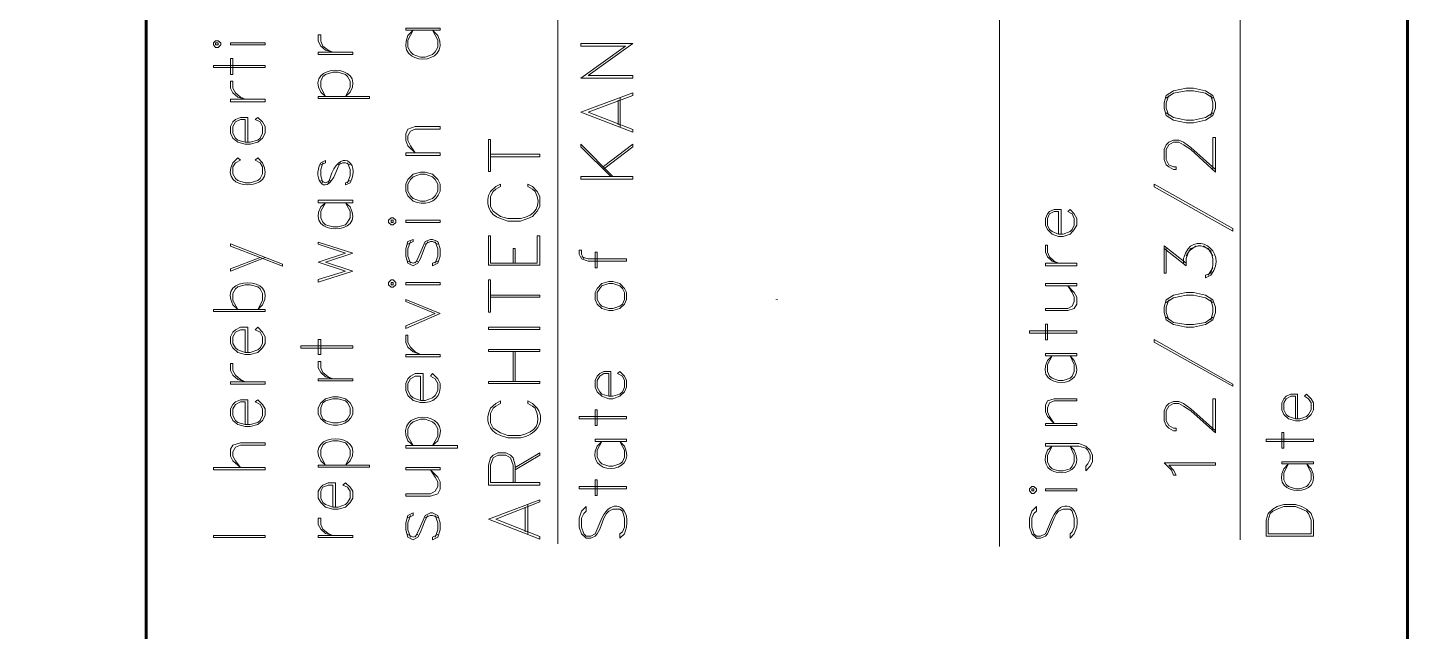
# Model space of a CAD drawing. Header units: inches. Extents: x 5 to 516, y -193 to 129.
# Drawn here: x 282.03 to 290.78, y -64.57 to -60.74 of the extents above; entities that cross this region are included whole.
import ezdxf

# ---------------------------------------------------------------- set-up
doc = ezdxf.new("R2010")
doc.units = ezdxf.units.IN
doc.header["$MEASUREMENT"] = 0
doc.layers.add('PDF3_Geometry', color=7, linetype='Continuous')

msp = doc.modelspace()

# ---------------------------------------------------------------- linework, layer by layer
at = {"layer": 'PDF3_Geometry', "lineweight": 60}
for points in [[(290.7799874, -122.9609644), (290.7799874, -32.9700706), (155.7886422, -32.9700706), (155.7886422, -122.9609644)], [(282.7805003, -32.9700706), (282.7805003, -122.9609644)]]:
    msp.add_lwpolyline(points, dxfattribs=at)
at = {"layer": 'PDF3_Geometry', "lineweight": 15}
for points in [[(288.1934867, -64.0314133), (288.1934867, -52.6454763)], [(289.7200552, -63.9880811), (289.7200552, -52.6454754)], [(285.3903327, -64.014745), (285.3903327, -58.278446)], [(284.6303814, -60.7916186), (284.5970502, -60.7582874), (284.6303814, -60.8216167), (284.6303814, -60.8649472), (284.6137158, -60.8949453), (284.5970502, -60.9116109), (284.5503865, -60.9282765), (284.5203885, -60.9282765), (284.4737248, -60.9116109), (284.4570592, -60.8949453), (284.4403936, -60.8649472), (284.4403936, -60.8216167), (284.4737248, -60.7582874), (284.4403936, -60.7916186)], [(285.8669688, -60.84162), (285.5369899, -60.84162), (285.5369899, -60.8582856), (285.8203051, -60.8582856), (285.5369899, -61.0616059), (285.8669688, -61.0616059)], [(285.8669686, -60.8416173), (285.5836534, -61.0449376), (285.8669686, -61.0449376), (285.8669686, -61.0616032)], [(284.0737502, -61.1515988), (284.0437521, -61.1782637), (284.0737502, -61.1216007), (284.0737502, -61.0816033), (284.0570846, -61.0516052), (284.0437521, -61.0382727), (283.9970884, -61.0249402), (283.9637572, -61.0249402), (283.9170936, -61.0382727), (283.900428, -61.0516052), (283.8870955, -61.0816033), (283.8870955, -61.1216007), (283.9170936, -61.1782637), (283.8870955, -61.1515988)], [(285.5369897, -61.2782532), (285.8669686, -61.1549278), (285.8669686, -61.1715934), (285.5836534, -61.2782532), (285.8669686, -61.3882462), (285.8669686, -61.4049118)], [(289.2667508, -61.1715978), (289.2500852, -61.2182614), (289.2500852, -61.2515926), (289.2667508, -61.2982563)], [(289.5467333, -61.1882593), (289.5000696, -61.1582612), (289.4234079, -61.1415956), (289.3767442, -61.1415956), (289.2967493, -61.1582612), (289.2500856, -61.1882593)], [(289.5334005, -61.2982579), (289.546733, -61.2515943), (289.546733, -61.2182631), (289.5334005, -61.1715994)], [(285.773642, -61.3582516), (285.773642, -61.201595)], [(285.7869739, -61.3715836), (285.7869739, -61.1849289)], [(283.4237924, -61.4682435), (283.4237924, -61.3115869), (283.3771288, -61.3115869), (283.3471307, -61.3249194), (283.3304651, -61.3382518), (283.3137995, -61.3682499), (283.3137995, -61.4115805), (283.3304651, -61.4415785), (283.3604632, -61.4682435), (283.4071268, -61.481576), (283.440458, -61.481576), (283.4871217, -61.4682435), (283.5171198, -61.4415785), (283.5337854, -61.4115805), (283.5337854, -61.3682499), (283.5171198, -61.3382518), (283.4871217, -61.3115869)], [(283.4071267, -61.4682435), (283.4071267, -61.3249194), (283.3771286, -61.3249194), (283.3471305, -61.3382518), (283.3304649, -61.3682499), (283.3304649, -61.4115805), (283.3471305, -61.4415785), (283.360463, -61.454911), (283.4071267, -61.4682435), (283.4404579, -61.4682435), (283.4871215, -61.454911), (283.5037871, -61.4415785), (283.5171196, -61.4115805), (283.5171196, -61.3682499), (283.5037871, -61.3382518), (283.470456, -61.3249194), (283.4871215, -61.3115869)], [(285.5369899, -61.2782532), (285.8669688, -61.4049118)], [(289.250085, -61.2815896), (289.2967487, -61.3115877), (289.3767435, -61.3282533), (289.4234072, -61.3282533), (289.500069, -61.3115877), (289.5467326, -61.2815896)], [(289.5467333, -61.6415655), (289.5467333, -61.4382452), (289.5633989, -61.4382452), (289.5633989, -61.6582311)], [(285.7403102, -61.6848957), (285.5369899, -61.4815754), (285.5369899, -61.498241), (285.7269777, -61.6848957)], [(285.6803142, -61.6382291), (285.8669689, -61.4982381), (285.8669689, -61.4815725), (285.6803142, -61.6215635)], [(289.5633982, -61.6582311), (289.4067416, -61.5149069), (289.3600779, -61.4849088), (289.3300798, -61.4682432), (289.2967486, -61.4682432), (289.2667506, -61.4849088), (289.250085, -61.5149069), (289.250085, -61.5782362), (289.2667506, -61.6115674), (289.2967486, -61.6248999), (289.3134142, -61.6248999), (289.3134142, -61.6415655), (289.2967486, -61.6415655), (289.2667506, -61.6248999), (289.250085, -61.6115674), (289.2367525, -61.5782362), (289.2367525, -61.5149069), (289.250085, -61.4849088), (289.2667506, -61.4682432), (289.2967486, -61.4549108), (289.3300798, -61.4549108), (289.3600779, -61.4682432), (289.4067416, -61.5015744), (289.5633982, -61.6415655)], [(283.5171198, -61.5982379), (283.4871218, -61.5682398), (283.4704562, -61.5815723), (283.5037873, -61.5982379), (283.5171198, -61.6249028), (283.5171198, -61.6682334), (283.5037873, -61.6982315), (283.4871218, -61.7115639), (283.4404581, -61.7248964), (283.4071269, -61.7248964), (283.3604632, -61.7115639), (283.3471307, -61.6982315), (283.3304651, -61.6682334), (283.3304651, -61.6249028), (283.3471307, -61.5982379), (283.3771288, -61.5815723), (283.3604632, -61.5682398), (283.3304651, -61.5982379)], [(283.8870955, -61.6115663), (283.9170936, -61.5982338), (283.9170936, -61.5849013), (283.8870955, -61.5982338)], [(283.9004287, -61.5982333), (283.8870962, -61.6415638), (283.8870962, -61.6815613), (283.9004287, -61.7248918)], [(283.9970884, -61.6248988), (284.0104209, -61.5982338)], [(283.9970886, -61.6115652), (284.0270867, -61.5982327), (284.0437523, -61.5982327), (284.0737503, -61.6115652)], [(284.0570848, -61.5982333), (284.0737504, -61.6415638), (284.0737504, -61.6815613), (284.0570848, -61.7248918)], [(284.9636938, -61.5449055), (285.277007, -61.5449055), (285.277007, -61.5615711)], [(284.9636938, -61.5615738), (285.277007, -61.5615738)], [(283.9337593, -61.7248934), (283.9470918, -61.6948954)], [(284.6437141, -61.7782212), (284.6437141, -61.7348906), (284.6303816, -61.7048926), (284.5970504, -61.6715614), (284.5503867, -61.6582289), (284.5203887, -61.6582289), (284.473725, -61.6715614), (284.4403938, -61.7048926), (284.4270613, -61.7348906), (284.4270613, -61.7782212), (284.4403938, -61.8082193), (284.473725, -61.8415505)], [(283.8870959, -61.7115615), (283.9170939, -61.724894), (283.947092, -61.7115615)], [(284.0737504, -61.7248934), (284.0437523, -61.7382259)], [(284.0737506, -61.7115615), (284.0437525, -61.724894), (284.0437525, -61.7382265)], [(285.1536816, -61.9515486), (285.0736867, -61.9515486), (285.027023, -61.9382161), (284.9803593, -61.9048849), (284.9636937, -61.8748868), (284.9636937, -61.8115575), (284.9803593, -61.7815595), (284.9970249, -61.7648939), (285.027023, -61.7482283), (285.027023, -61.7348958), (284.9970249, -61.7482283), (284.9636937, -61.7815595)], [(285.027023, -61.9515486), (285.0736867, -61.9682142), (285.1536816, -61.9682142), (285.2003452, -61.9515486), (285.2303433, -61.9382161), (285.2603414, -61.9048849), (285.277007, -61.8748868), (285.277007, -61.8115575), (285.2603414, -61.7815595), (285.2303433, -61.7482283), (285.2003452, -61.7348958), (285.2003452, -61.7482283), (285.2303433, -61.7648939), (285.2470089, -61.7815595)], [(284.0737502, -61.8782186), (284.0437521, -61.8515536), (284.0737502, -61.9048835), (284.0737502, -61.9482141), (284.0570846, -61.974879), (284.0437521, -61.9915446), (283.9970884, -62.0048771), (283.9637572, -62.0048771), (283.9170936, -61.9915446), (283.900428, -61.974879), (283.8870955, -61.9482141), (283.8870955, -61.9048835), (283.9170936, -61.8515536), (283.8870955, -61.8782186)], [(288.5834611, -62.0515394), (288.5834611, -61.8948828), (288.5401305, -61.8948828), (288.5101324, -61.9082153), (288.4968, -61.9215478), (288.4834675, -61.9515459), (288.4834675, -61.9948764), (288.4968, -62.0215414), (288.526798, -62.0515394), (288.5667955, -62.0648719), (288.5967935, -62.0648719), (288.6401241, -62.0515394), (288.6667891, -62.0215414), (288.6834547, -61.9948764), (288.6834547, -61.9515459), (288.6667891, -61.9215478), (288.6401241, -61.8948828)], [(288.5667961, -62.0515394), (288.5667961, -61.9082153), (288.5401312, -61.9082153), (288.5101331, -61.9215478), (288.4968006, -61.9515459), (288.4968006, -61.9948764), (288.5101331, -62.0215414), (288.5267987, -62.0348738), (288.5667961, -62.0515394), (288.5967942, -62.0515394), (288.6401248, -62.0348738), (288.6534573, -62.0215414), (288.6667897, -61.9948764), (288.6667897, -61.9515459), (288.6534573, -61.9215478), (288.6267923, -61.9082153), (288.6401248, -61.8948828)], [(284.090416, -62.1715331), (283.8704301, -62.1015376), (283.8704301, -62.1148701), (284.0437523, -62.1715331)], [(284.4403936, -62.1148674), (284.4737248, -62.0982018), (284.4737248, -62.0848693), (284.4403936, -62.0982018), (284.4270611, -62.1448654), (284.4270611, -62.1915291), (284.4403936, -62.2348597), (284.4737248, -62.2515253), (284.5037229, -62.2348597), (284.5203885, -62.2048616), (284.5503865, -62.1281998), (284.5670521, -62.0982018)], [(284.457059, -62.0982012), (284.4403934, -62.1448649), (284.4403934, -62.1915286), (284.457059, -62.2348591)], [(284.4870576, -62.2348637), (284.5037232, -62.2048657), (284.5370544, -62.1282039), (284.5503868, -62.0982058), (284.583718, -62.0848733), (284.5970505, -62.0848733), (284.6303817, -62.0982058), (284.6437142, -62.1448695), (284.6437142, -62.1915332), (284.6303817, -62.2348637), (284.5970505, -62.2515293)], [(284.5503868, -62.1148695), (284.583718, -62.0982039), (284.5970505, -62.0982039), (284.6303817, -62.1148695)], [(284.6137161, -62.0982012), (284.6303817, -62.1448649), (284.6303817, -62.1915286), (284.6137161, -62.2348591)], [(284.950361, -62.061541), (284.950361, -62.2481957), (285.2770067, -62.2481957)], [(284.9503613, -62.0615415), (284.9636938, -62.0615415), (284.9636938, -62.2348637), (285.2603414, -62.2348637)], [(285.107018, -62.2348637), (285.107018, -62.1415364), (285.1203505, -62.1415364), (285.1203505, -62.2348637)], [(285.2603412, -62.2348637), (285.2603412, -62.0615415), (285.2770068, -62.0615415), (285.2770068, -62.2481962)], [(289.2500855, -62.1415372), (289.2500855, -62.2981938), (289.2367531, -62.2981938), (289.2367531, -62.1248716), (289.3767441, -62.2348645)], [(289.2367531, -62.1415334), (289.3767441, -62.2515263)], [(289.3767435, -62.1881952), (289.4067415, -62.1415315), (289.4534052, -62.1248659), (289.4700708, -62.1248659), (289.5167345, -62.1415315), (289.5467326, -62.1881952)], [(289.3767435, -62.2515253), (289.3767435, -62.2048616), (289.3934091, -62.1581979), (289.4400727, -62.1248667)], [(289.486737, -62.1248651), (289.5334007, -62.1581963), (289.5467332, -62.20486), (289.5467332, -62.2515236), (289.5334007, -62.2981873), (289.5000695, -62.3115198)], [(283.5337852, -62.1981975), (283.3137993, -62.2848586), (283.3137993, -62.2715261), (283.5037871, -62.1981975)], [(283.8704301, -62.2281978), (284.0437523, -62.1715347)], [(284.0904164, -62.1715358), (283.9170942, -62.2281988), (284.0904164, -62.2848619), (283.8704305, -62.3548574), (283.8704305, -62.3381918), (284.0437527, -62.2848619), (283.8704305, -62.2281988)], [(284.4403941, -62.221525), (284.4737253, -62.2348575), (284.5037234, -62.221525)], [(284.6303818, -62.221525), (284.5970506, -62.2348575), (284.5970506, -62.2515231)], [(285.556989, -62.2081988), (285.5403234, -62.1782007), (285.5403234, -62.1515357), (285.526991, -62.1515357), (285.526991, -62.1782007), (285.5403234, -62.2081988), (285.583654, -62.2215313), (285.8269717, -62.2215313), (285.8269717, -62.2081988)], [(285.5403229, -62.1948611), (285.5836535, -62.2081936), (285.8269712, -62.2081936)], [(289.3600785, -62.2348637), (289.3600785, -62.2048657)], [(289.5334008, -62.3115255), (289.5000696, -62.3281911), (289.5000696, -62.3115255)], [(289.5467333, -62.2648572), (289.5167352, -62.3115209)], [(283.5171198, -62.498175), (283.4871218, -62.5281731), (283.5171198, -62.4715101), (283.5171198, -62.4281795), (283.5037873, -62.3981814), (283.4871218, -62.384849), (283.4404581, -62.3715165), (283.4071269, -62.3715165), (283.3604632, -62.384849), (283.3471307, -62.3981814), (283.3304651, -62.4281795), (283.3304651, -62.4715101), (283.3604632, -62.5281731), (283.3304651, -62.498175)], [(284.6437141, -62.554844), (284.4270613, -62.4648498), (284.4270613, -62.4781823), (284.613716, -62.554844)], [(284.9636938, -62.4381791), (285.277007, -62.4381791), (285.277007, -62.4515116)], [(284.9636938, -62.4515179), (285.277007, -62.4515179)], [(289.2667508, -62.4681794), (289.2500852, -62.5148431), (289.2500852, -62.5481743), (289.2667508, -62.5948379)], [(289.5467333, -62.4848477), (289.5000696, -62.4548496), (289.4234079, -62.438184), (289.3767442, -62.438184), (289.2967493, -62.4548496), (289.2500856, -62.4848477)], [(289.5334005, -62.5948396), (289.546733, -62.5481759), (289.546733, -62.5148447), (289.5334005, -62.468181)], [(284.6437138, -62.554837), (284.427061, -62.6481643), (284.427061, -62.6314987), (284.6137157, -62.554837)], [(289.250085, -62.5781713), (289.2967487, -62.6115025), (289.3767435, -62.6248349), (289.4234072, -62.6248349), (289.500069, -62.6115025), (289.5467326, -62.5781713)], [(283.4237924, -62.8014914), (283.4237924, -62.6415016), (283.3771288, -62.6415016), (283.3471307, -62.6581672), (283.3304651, -62.6714997), (283.3137995, -62.7014978), (283.3137995, -62.7448283), (283.3304651, -62.7714933), (283.3604632, -62.8014914), (283.4071268, -62.8148238), (283.440458, -62.8148238), (283.4871217, -62.8014914), (283.5171198, -62.7714933), (283.5337854, -62.7448283), (283.5337854, -62.7014978), (283.5171198, -62.6714997), (283.4871217, -62.6415016)], [(283.4071267, -62.8014914), (283.4071267, -62.6581672), (283.3771286, -62.6581672), (283.3471305, -62.6714997), (283.3304649, -62.7014978), (283.3304649, -62.7448283), (283.3471305, -62.7714933), (283.360463, -62.7848258), (283.4071267, -62.8014914), (283.4404579, -62.8014914), (283.4871215, -62.7848258), (283.5037871, -62.7714933), (283.5171196, -62.7448283), (283.5171196, -62.7014978), (283.5037871, -62.6714997), (283.470456, -62.6581672), (283.4871215, -62.6415016)], [(285.107018, -62.9848157), (285.107018, -62.7948278)], [(285.12035, -62.9848157), (285.12035, -62.7948278)], [(288.6667897, -62.8514873), (288.6401247, -62.8214893), (288.6667897, -62.8781523), (288.6667897, -62.9214829), (288.6534572, -62.9514809), (288.6401247, -62.9648134), (288.5967942, -62.9781459), (288.5667961, -62.9781459), (288.5267986, -62.9648134), (288.510133, -62.9514809), (288.4968006, -62.9214829), (288.4968006, -62.8781523), (288.5267986, -62.8214893), (288.4968006, -62.8514873)], [(285.7269776, -63.0781392), (285.7269776, -62.9214826), (285.6836471, -62.9214826), (285.6569821, -62.9348151), (285.6403165, -62.9514807), (285.626984, -62.9781456), (285.626984, -63.0214762), (285.6403165, -63.0514742), (285.6703146, -63.0781392), (285.7136452, -63.0948048), (285.7403101, -63.0948048), (285.7836407, -63.0781392), (285.8136387, -63.0514742), (285.8269712, -63.0214762), (285.8269712, -62.9781456), (285.8136387, -62.9514807), (285.7836407, -62.9214826)], [(285.7136457, -63.0781392), (285.7136457, -62.9348151), (285.6836476, -62.9348151), (285.6569827, -62.9514807), (285.6403171, -62.9781456), (285.6403171, -63.0214762), (285.6569827, -63.0514742), (285.6703151, -63.0648067), (285.7136457, -63.0781392), (285.7403107, -63.0781392), (285.7836412, -63.0648067), (285.8003068, -63.0514742), (285.8136393, -63.0214762), (285.8136393, -62.9781456), (285.8003068, -62.9514807), (285.7703087, -62.9348151), (285.7836412, -62.9214826)], [(284.537054, -63.1048031), (284.537054, -62.934814), (284.4870572, -62.934814), (284.4570592, -62.9514796), (284.4403936, -62.9681452), (284.4270611, -62.9981432), (284.4270611, -63.0414738), (284.4403936, -63.074805), (284.4737248, -63.1048031), (284.5203884, -63.1181356)], [(284.5203883, -63.1048031), (284.5203883, -62.9514796), (284.4870571, -62.9514796), (284.457059, -62.9681452), (284.4403934, -62.9981432), (284.4403934, -63.0414738), (284.457059, -63.074805), (284.4737246, -63.0881375), (284.5203883, -63.1048031), (284.5503863, -63.1048031), (284.59705, -63.0881375), (284.6137156, -63.074805), (284.6303812, -63.0414738), (284.6303812, -62.9981432), (284.6137156, -62.9681452), (284.5837175, -62.9514796), (284.59705, -62.934814)], [(284.6437139, -62.9981432), (284.6303814, -62.9681452), (284.5970502, -62.934814)], [(283.4237924, -63.2581271), (283.4237924, -63.1014705), (283.3771288, -63.1014705), (283.3471307, -63.114803), (283.3304651, -63.1314686), (283.3137995, -63.1581335), (283.3137995, -63.2014641), (283.3304651, -63.2314622), (283.3604632, -63.2581271), (283.4071268, -63.2714596), (283.440458, -63.2714596), (283.4871217, -63.2581271), (283.5171198, -63.2314622), (283.5337854, -63.2014641), (283.5337854, -63.1581335), (283.5171198, -63.1314686), (283.4871217, -63.1014705)], [(283.4071267, -63.2581271), (283.4071267, -63.114803), (283.3771286, -63.114803), (283.3471305, -63.1314686), (283.3304649, -63.1581335), (283.3304649, -63.2014641), (283.3471305, -63.2314622), (283.360463, -63.2447946), (283.4071267, -63.2581271), (283.4404579, -63.2581271), (283.4871215, -63.2447946), (283.5037871, -63.2314622), (283.5171196, -63.2014641), (283.5171196, -63.1581335), (283.5037871, -63.1314686), (283.470456, -63.114803), (283.4871215, -63.1014705)], [(284.090416, -63.1914674), (284.090416, -63.15147), (284.0737504, -63.1214719), (284.0437523, -63.094807), (283.9970886, -63.0814745), (283.9637575, -63.0814745), (283.9170938, -63.094807), (283.8870957, -63.1214719), (283.8704301, -63.15147), (283.8704301, -63.1914674), (283.8870957, -63.2214655), (283.9170938, -63.2481305)], [(289.5467333, -63.2981297), (289.5467333, -63.0948094), (289.5633989, -63.0948094), (289.5633989, -63.3114622)], [(290.0833649, -63.2214609), (290.0833649, -63.0648043), (290.0400343, -63.0648043), (290.0100363, -63.0781368), (289.9967038, -63.0948024), (289.9833713, -63.1214673), (289.9833713, -63.1647979), (289.9967038, -63.1947959), (290.0267019, -63.2214609), (290.0700324, -63.2347934), (290.0966974, -63.2347934), (290.1400279, -63.2214609), (290.170026, -63.1947959), (290.1833585, -63.1647979), (290.1833585, -63.1214673), (290.170026, -63.0948024), (290.1400279, -63.0648043)], [(290.070033, -63.2214609), (290.070033, -63.0781368), (290.0400349, -63.0781368), (290.0100368, -63.0948024), (289.9967043, -63.1214673), (289.9967043, -63.1647979), (290.0100368, -63.1947959), (290.0267024, -63.2081284), (290.070033, -63.2214609), (290.0966979, -63.2214609), (290.1400285, -63.2081284), (290.153361, -63.1947959), (290.1700266, -63.1647979), (290.1700266, -63.1214673), (290.153361, -63.0948024), (290.126696, -63.0781368), (290.1400285, -63.0648043)], [(285.1536816, -63.3281253), (285.0736867, -63.3281253), (285.027023, -63.3114597), (284.9803593, -63.2814617), (284.9636937, -63.2481305), (284.9636937, -63.1881343), (284.9803593, -63.1548031), (284.9970249, -63.1414706), (285.027023, -63.124805), (285.027023, -63.1081394), (284.9970249, -63.124805), (284.9636937, -63.1548031)], [(285.2603414, -63.1548031), (285.2303433, -63.124805), (285.2003452, -63.1081394), (285.2003452, -63.124805), (285.2303433, -63.1414706), (285.2470089, -63.1548031)], [(289.5633982, -63.3114622), (289.4067416, -63.1714712), (289.3600779, -63.1414731), (289.3300798, -63.1248075), (289.2967486, -63.1248075), (289.2667506, -63.1414731), (289.250085, -63.1714712), (289.250085, -63.2348004), (289.2667506, -63.2647985), (289.2967486, -63.2814641), (289.3134142, -63.2814641), (289.3134142, -63.2981297), (289.2967486, -63.2981297), (289.2667506, -63.2814641), (289.250085, -63.2647985), (289.2367525, -63.2348004), (289.2367525, -63.1714712), (289.250085, -63.1414731), (289.2667506, -63.1248075), (289.2967486, -63.111475), (289.3300798, -63.111475), (289.3600779, -63.1248075), (289.4067416, -63.1581387), (289.5633982, -63.2981297)], [(284.6303814, -63.3614552), (284.5970502, -63.3914533), (284.6303814, -63.3314571), (284.6303814, -63.2847934), (284.6137158, -63.2547954), (284.5970502, -63.2414629), (284.5503865, -63.2247973), (284.5203885, -63.2247973), (284.4737248, -63.2414629), (284.4570592, -63.2547954), (284.4403936, -63.2847934), (284.4403936, -63.3314571), (284.4737248, -63.3914533), (284.4403936, -63.3614552)], [(284.0737502, -63.4881121), (284.0437521, -63.5147771), (284.0737502, -63.458114), (284.0737502, -63.4181166), (284.0570846, -63.3881185), (284.0437521, -63.374786), (283.9970884, -63.3614536), (283.9637572, -63.3614536), (283.9170936, -63.374786), (283.900428, -63.3881185), (283.8870955, -63.4181166), (283.8870955, -63.458114), (283.9170936, -63.5147771), (283.8870955, -63.4881121)], [(285.027023, -63.3281253), (285.0736867, -63.3414578), (285.1536816, -63.3414578)], [(285.8136394, -63.3947875), (285.7836413, -63.3647894), (285.8136394, -63.4214524), (285.8136394, -63.464783), (285.8003069, -63.4947811), (285.7836413, -63.5081135), (285.7403107, -63.521446), (285.7136458, -63.521446), (285.6703152, -63.5081135), (285.6569827, -63.4947811), (285.6403171, -63.464783), (285.6403171, -63.4214524), (285.6703152, -63.3647894), (285.6403171, -63.3947875)], [(285.1203501, -63.6247716), (285.1203501, -63.5147787), (285.1070176, -63.468115), (285.090352, -63.4514494), (285.0603539, -63.4381169), (285.0103572, -63.4381169), (284.9803591, -63.4514494), (284.9636935, -63.468115), (284.950361, -63.5147787), (284.950361, -63.6414372), (285.2770067, -63.6414372)], [(285.1070179, -63.6247689), (285.1070179, -63.514776), (285.0903523, -63.4681123), (285.0603543, -63.4514467), (285.0103575, -63.4514467), (284.9803594, -63.4681123), (284.9636938, -63.514776), (284.9636938, -63.6247689), (285.277007, -63.6247689), (285.277007, -63.6414345)], [(285.12035, -63.5447773), (285.2770066, -63.45145), (285.2770066, -63.4381175), (285.12035, -63.5314448)], [(288.6667897, -63.4214546), (288.6401247, -63.3947896), (288.6667897, -63.4514527), (288.6667897, -63.4947832), (288.6534572, -63.5214482), (288.6401247, -63.5381138), (288.5967942, -63.5514463), (288.5667961, -63.5514463), (288.5267986, -63.5381138), (288.510133, -63.5214482), (288.4968006, -63.4947832), (288.4968006, -63.4514527), (288.5267986, -63.3947896), (288.4968006, -63.4214546)], [(290.1700266, -63.5381092), (290.1400285, -63.5081111), (290.1700266, -63.5647741), (290.1700266, -63.6081047), (290.153361, -63.6381028), (290.1400285, -63.6514352), (290.096698, -63.6647677), (290.070033, -63.6647677), (290.0267025, -63.6514352), (290.0100369, -63.6381028), (289.9967044, -63.6081047), (289.9967044, -63.5647741), (290.0267025, -63.5081111), (289.9967044, -63.5381092)], [(283.9804228, -63.7814293), (283.9804228, -63.6281058), (283.9337591, -63.6281058), (283.9004279, -63.6414383), (283.8870955, -63.6547708), (283.8704299, -63.6814358), (283.8704299, -63.7247663), (283.8870955, -63.7514313), (283.9170935, -63.7814293), (283.9637572, -63.7947618), (283.9970884, -63.7947618), (284.0437521, -63.7814293), (284.0737502, -63.7514313), (284.0904158, -63.7247663), (284.0904158, -63.6814358), (284.0737502, -63.6547708), (284.0437521, -63.6281058)], [(283.9637579, -63.7814293), (283.9637579, -63.6414383), (283.9337598, -63.6414383), (283.9004286, -63.6547708), (283.8870961, -63.6814358), (283.8870961, -63.7247663), (283.9004286, -63.7514313), (283.9170942, -63.7647637), (283.9637579, -63.7814293), (283.9970891, -63.7814293), (284.0437528, -63.7647637), (284.0570852, -63.7514313), (284.0737508, -63.7247663), (284.0737508, -63.6814358), (284.0570852, -63.6547708), (284.0270872, -63.6414383), (284.0437528, -63.6281058)], [(284.9503608, -63.8580914), (285.2770065, -63.7347659), (285.2770065, -63.7480984), (284.9970245, -63.8580914), (285.2770065, -63.9680843), (285.2770065, -63.9847499)], [(285.1836792, -63.938083), (285.1836792, -63.7814264)], [(285.200345, -63.9514217), (285.200345, -63.764767)], [(285.670315, -63.8514216), (285.640317, -63.9214171), (285.6269845, -63.9514152), (285.6003195, -63.9647477), (285.5703215, -63.9647477), (285.556989, -63.9514152), (285.5403234, -63.9080846), (285.5403234, -63.8514216), (285.556989, -63.8214235), (285.5703215, -63.808091), (285.5703215, -63.778093), (285.5403234, -63.808091), (285.5269909, -63.8514216), (285.5269909, -63.9080846), (285.5403234, -63.9514152), (285.5703215, -63.9780801), (285.6003195, -63.9780801), (285.6269845, -63.9647477), (285.640317, -63.9514152), (285.6569826, -63.9214171), (285.6836475, -63.8514216), (285.7003131, -63.8214235), (285.7136456, -63.808091), (285.7403106, -63.7947586), (285.7836411, -63.7947586), (285.8003067, -63.808091), (285.8136392, -63.8514216), (285.8136392, -63.9080846), (285.8003067, -63.9380827), (285.7836411, -63.9514152), (285.7836411, -63.9780801), (285.8136392, -63.9514152), (285.8269717, -63.9080846)], [(288.5267985, -63.8514216), (288.4968004, -63.9214171), (288.4834679, -63.9514152), (288.4534698, -63.9647477), (288.4268049, -63.9647477), (288.4101393, -63.9514152), (288.3968068, -63.9080846), (288.3968068, -63.8514216), (288.4101393, -63.8214235), (288.4268049, -63.808091), (288.4268049, -63.778093), (288.3968068, -63.808091), (288.3834743, -63.8514216), (288.3834743, -63.9080846), (288.3968068, -63.9514152), (288.4268049, -63.9780801), (288.4534698, -63.9780801), (288.4834679, -63.9647477), (288.4968004, -63.9514152), (288.5101329, -63.9214171), (288.5401309, -63.8514216), (288.5534634, -63.8214235), (288.5667959, -63.808091), (288.596794, -63.7947586), (288.6401245, -63.7947586), (288.653457, -63.808091), (288.6667895, -63.8514216), (288.6667895, -63.9080846), (288.653457, -63.9380827), (288.6401245, -63.9514152), (288.6401245, -63.9780801), (288.6667895, -63.9514152), (288.6834551, -63.9080846)], [(284.4403936, -63.8480936), (284.4737248, -63.8347612), (284.4737248, -63.8180956), (284.4403936, -63.8347612), (284.4270611, -63.8814248), (284.4270611, -63.9247554), (284.4403936, -63.9714191), (284.4737248, -63.9880847), (284.5037229, -63.9714191), (284.5203885, -63.941421), (284.5503865, -63.8647592), (284.5670521, -63.8347612)], [(284.457059, -63.8347571), (284.4403934, -63.8814208), (284.4403934, -63.9247513), (284.457059, -63.971415)], [(284.4870576, -63.9714128), (284.5037232, -63.9414147), (284.5370544, -63.864753), (284.5503868, -63.8347549), (284.583718, -63.8180893), (284.5970505, -63.8180893), (284.6303817, -63.8347549), (284.6437142, -63.8814186), (284.6437142, -63.9247491), (284.6303817, -63.9714128), (284.5970505, -63.9880784)], [(284.5503868, -63.848089), (284.583718, -63.8347565), (284.5970505, -63.8347565), (284.6303817, -63.848089)], [(284.6137161, -63.8347571), (284.6303817, -63.8814208), (284.6303817, -63.9247513), (284.6137161, -63.971415)], [(284.950361, -63.8580914), (285.2770067, -63.9847499)], [(284.4403941, -63.9547513), (284.4737253, -63.9714169), (284.5037234, -63.9547513)], [(284.6303818, -63.9547513), (284.5970506, -63.9714169), (284.5970506, -63.9880825)]]:
    msp.add_lwpolyline(points, dxfattribs=at)
for points in [[(283.2071392, -60.8516177), (283.2204716, -60.8682833), (283.2371372, -60.8682833), (283.2538028, -60.8516177), (283.2538028, -60.8382852), (283.2371372, -60.8249528), (283.2204716, -60.8249528), (283.2071392, -60.8382852)], [(283.8704305, -60.7882866), (283.8870961, -60.7882866), (283.8870961, -60.828284), (283.9004286, -60.8582821), (283.9337598, -60.884947), (283.9637579, -60.8982795), (283.9170942, -60.884947), (283.8870961, -60.8582821), (283.8704305, -60.828284)], [(284.6437141, -60.7449549), (284.4270613, -60.7449549), (284.4270613, -60.7582874), (284.6437141, -60.7582874)], [(283.2204719, -60.8382852), (283.2204719, -60.8516177), (283.2371375, -60.8516177), (283.2371375, -60.8382852)], [(283.5337848, -60.8382852), (283.3137989, -60.8382852), (283.3137989, -60.8516177), (283.5337848, -60.8516177)], [(284.090416, -60.898279), (283.8704301, -60.898279), (283.8704301, -60.9116114), (284.090416, -60.9116114)], [(283.5337849, -60.981607), (283.2071392, -60.981607), (283.2071392, -60.9949394), (283.5337849, -60.9949394)], [(283.3304645, -60.938278), (283.3304645, -61.0382716), (283.3137989, -61.0382716), (283.3137989, -60.938278)], [(283.3137993, -61.0815992), (283.3304649, -61.0815992), (283.3304649, -61.1249297), (283.3471305, -61.1549278), (283.3771286, -61.1815928), (283.4071267, -61.1949253), (283.360463, -61.1815928), (283.3304649, -61.1549278), (283.3137993, -61.1249297)], [(284.1970758, -61.1782632), (283.8704301, -61.1782632), (283.8704301, -61.1915957), (284.1970758, -61.1915957)], [(289.2367531, -61.2515894), (289.2500855, -61.298253), (289.2967492, -61.3282511), (289.3767441, -61.3449167), (289.4234078, -61.3449167), (289.5000695, -61.3282511), (289.5467332, -61.298253), (289.5633988, -61.2515894), (289.5633988, -61.2182582), (289.5467332, -61.1715945), (289.5000695, -61.1415964), (289.4234078, -61.1249308), (289.3767441, -61.1249308), (289.2967492, -61.1415964), (289.2500855, -61.1715945), (289.2367531, -61.2182582)], [(283.5337848, -61.194928), (283.3137989, -61.194928), (283.3137989, -61.2115936), (283.5337848, -61.2115936)], [(284.6437142, -61.368254), (284.6437142, -61.3849196), (284.4870576, -61.3849196), (284.4570595, -61.3982521), (284.4403939, -61.4282501), (284.4403939, -61.4582482), (284.4570595, -61.4915794), (284.4870576, -61.53491), (284.4403939, -61.4915794), (284.4270614, -61.4582482), (284.4270614, -61.4149177), (284.4403939, -61.3849196), (284.4870576, -61.368254)], [(284.9636935, -61.4515771), (284.9636935, -61.6548974), (284.950361, -61.6548974), (284.950361, -61.4515771)], [(284.6437141, -61.5349059), (284.4270613, -61.5349059), (284.4270613, -61.5515715), (284.6437141, -61.5515715)], [(284.4403941, -61.7782212), (284.4570597, -61.8082193), (284.4737253, -61.8248849), (284.520389, -61.8415505), (284.5503871, -61.8415505), (284.5970507, -61.8248849), (284.6137163, -61.8082193), (284.6303819, -61.7782212), (284.6303819, -61.7348906), (284.6137163, -61.7048926), (284.5970507, -61.688227), (284.5503871, -61.6715614), (284.520389, -61.6715614), (284.4737253, -61.688227), (284.4570597, -61.7048926), (284.4403941, -61.7348906)], [(285.8669688, -61.6849003), (285.5369899, -61.6849003), (285.5369899, -61.7015659), (285.8669688, -61.7015659)], [(289.6733918, -62.0148738), (289.1734238, -61.7348917), (289.1734238, -61.7515573), (289.6733918, -62.0315394)], [(284.090416, -61.834888), (283.8704301, -61.834888), (283.8704301, -61.8515536), (284.090416, -61.8515536)], [(284.3170686, -61.9782138), (284.3337342, -61.9915463), (284.3470667, -61.9915463), (284.3637323, -61.9782138), (284.3637323, -61.9615482), (284.3470667, -61.9482157), (284.3337342, -61.9482157), (284.3170686, -61.9615482)], [(284.3337335, -61.9615482), (284.3337335, -61.9782138), (284.347066, -61.9782138), (284.347066, -61.9615482)], [(284.6437141, -61.9615482), (284.4270613, -61.9615482), (284.4270613, -61.9782138), (284.6437141, -61.9782138)], [(283.6437777, -62.2548573), (283.6437777, -62.2415248), (283.3137989, -62.1115332), (283.3137989, -62.1281988), (283.5037867, -62.1981943)], [(288.4834682, -62.1215377), (288.4968006, -62.1215377), (288.4968006, -62.1648682), (288.5101331, -62.1948663), (288.5401312, -62.2215313), (288.5667961, -62.2348637), (288.5267987, -62.2215313), (288.4968006, -62.1948663), (288.4834682, -62.1648682)], [(285.6403164, -62.1648636), (285.6403164, -62.2648572), (285.6269839, -62.2648572), (285.6269839, -62.1648636)], [(288.6834553, -62.2348597), (288.4834682, -62.2348597), (288.4834682, -62.2515253), (288.6834553, -62.2515253)], [(284.3170686, -62.3715195), (284.3337342, -62.3881851), (284.3470667, -62.3881851), (284.3637323, -62.3715195), (284.3637323, -62.358187), (284.3470667, -62.3415214), (284.3337342, -62.3415214), (284.3170686, -62.358187)], [(284.3337335, -62.358187), (284.3337335, -62.3715195), (284.347066, -62.3715195), (284.347066, -62.358187)], [(284.6437141, -62.358187), (284.4270613, -62.358187), (284.4270613, -62.3715195), (284.6437141, -62.3715195)], [(284.9636935, -62.3415211), (284.9636935, -62.5448414), (284.950361, -62.5448414), (284.950361, -62.3415211)], [(285.6269839, -62.4648498), (285.6403164, -62.4948479), (285.6703144, -62.5215128), (285.713645, -62.5348453), (285.7403099, -62.5348453), (285.7836405, -62.5215128), (285.8136386, -62.4948479), (285.8269711, -62.4648498), (285.8269711, -62.4215192), (285.8136386, -62.3948543), (285.7836405, -62.3648562), (285.7403099, -62.3515237), (285.713645, -62.3515237), (285.6703144, -62.3648562), (285.6403164, -62.3948543), (285.6269839, -62.4215192)], [(285.6403167, -62.4648498), (285.6569823, -62.4948479), (285.6703147, -62.5081804), (285.7136453, -62.5215128), (285.7403103, -62.5215128), (285.7836408, -62.5081804), (285.8003064, -62.4948479), (285.8136389, -62.4648498), (285.8136389, -62.4215192), (285.8003064, -62.3948543), (285.7836408, -62.3781887), (285.7403103, -62.3648562), (285.7136453, -62.3648562), (285.6703147, -62.3781887), (285.6569823, -62.3948543), (285.6403167, -62.4215192)], [(288.6834553, -62.364853), (288.4834682, -62.364853), (288.4834682, -62.3781854), (288.6834553, -62.3781854)], [(288.6267923, -62.3781892), (288.6534573, -62.4215198), (288.6667897, -62.4515179), (288.6667897, -62.4781828), (288.6534573, -62.5081809), (288.6267923, -62.5215134), (288.4834682, -62.5215134), (288.4834682, -62.5348459), (288.6267923, -62.5348459), (288.6667897, -62.5215134), (288.6834553, -62.4948484), (288.6834553, -62.4515179), (288.6667897, -62.4215198)], [(289.2367531, -62.5481778), (289.2500855, -62.5948415), (289.2967492, -62.6248395), (289.3767441, -62.6415051), (289.4234078, -62.6415051), (289.5000695, -62.6248395), (289.5467332, -62.5948415), (289.5633988, -62.5481778), (289.5633988, -62.5148466), (289.5467332, -62.4681829), (289.5000695, -62.4381848), (289.4234078, -62.4215192), (289.3767441, -62.4215192), (289.2967492, -62.4381848), (289.2500855, -62.4681829), (289.2367531, -62.5148466)], [(283.5337849, -62.5281726), (283.2071392, -62.5281726), (283.2071392, -62.541505), (283.5337849, -62.541505)], [(285.2770067, -62.6415008), (284.950361, -62.6415008), (284.950361, -62.6548333), (285.2770067, -62.6548333)], [(288.6834552, -62.6648351), (288.3834744, -62.6648351), (288.3834744, -62.6781676), (288.6834552, -62.6781676)], [(288.4968006, -62.6214994), (288.4968006, -62.721493), (288.4834682, -62.721493), (288.4834682, -62.6214994)], [(283.8870957, -62.7181628), (283.8870957, -62.8148233), (283.8704301, -62.8148233), (283.8704301, -62.7181628)], [(284.4270609, -62.6914979), (284.4403934, -62.6914979), (284.4403934, -62.7381615), (284.457059, -62.7681596), (284.4870571, -62.7981577), (284.5203883, -62.8148233), (284.4737246, -62.7981577), (284.4403934, -62.7681596), (284.4270609, -62.7381615)], [(289.6733918, -63.0014812), (289.1734238, -62.7181661), (289.1734238, -62.7348317), (289.6733918, -63.0148137)], [(284.0904162, -62.7581619), (283.7604374, -62.7581619), (283.7604374, -62.7748275), (284.0904162, -62.7748275)], [(284.6437141, -62.8148228), (284.4270613, -62.8148228), (284.4270613, -62.8281552), (284.6437141, -62.8281552)], [(284.950361, -62.7814935), (284.950361, -62.7948259), (285.2770067, -62.7948259), (285.2770067, -62.7814935)], [(288.6834553, -62.8081568), (288.4834682, -62.8081568), (288.4834682, -62.8214893), (288.6834553, -62.8214893)], [(283.3137993, -62.8714861), (283.3304649, -62.8714861), (283.3304649, -62.9148166), (283.3471305, -62.9448147), (283.3771286, -62.9714796), (283.4071267, -62.9881452), (283.360463, -62.9714796), (283.3304649, -62.9448147), (283.3137993, -62.9148166)], [(283.8704305, -62.8581544), (283.8870961, -62.8581544), (283.8870961, -62.8981518), (283.9004286, -62.9281499), (283.9337598, -62.9548149), (283.9637579, -62.9681473), (283.9170942, -62.9548149), (283.8870961, -62.9281499), (283.8704305, -62.8981518)], [(283.5337848, -62.9881447), (283.3137989, -62.9881447), (283.3137989, -63.0014772), (283.5337848, -63.0014772)], [(284.090416, -62.9681468), (283.8704301, -62.9681468), (283.8704301, -62.9814793), (284.090416, -62.9814793)], [(285.277007, -62.9848151), (285.277007, -62.9981476), (284.9503613, -62.9981476), (284.9503613, -62.9848151)], [(283.8870959, -63.1914674), (283.9004283, -63.2214655), (283.9170939, -63.234798), (283.9637576, -63.2481305), (283.9970888, -63.2481305), (284.0437525, -63.234798), (284.057085, -63.2214655), (284.0737506, -63.1914674), (284.0737506, -63.15147), (284.057085, -63.1214719), (284.0437525, -63.1081394), (283.9970888, -63.094807), (283.9637576, -63.094807), (283.9170939, -63.1081394), (283.9004283, -63.1214719), (283.8870959, -63.15147)], [(288.6834547, -63.0948045), (288.6834547, -63.108137), (288.5401306, -63.108137), (288.5101325, -63.1214695), (288.4968, -63.1514676), (288.4968, -63.1781325), (288.5101325, -63.2081306), (288.5401306, -63.2514612), (288.4968, -63.2081306), (288.4834675, -63.1781325), (288.4834675, -63.134802), (288.4968, -63.108137), (288.5401306, -63.0948045)], [(285.6403164, -63.1647995), (285.6403164, -63.2647931), (285.6269839, -63.2647931), (285.6269839, -63.1647995)], [(285.8269717, -63.2081284), (285.526991, -63.2081284), (285.526991, -63.2214609), (285.8269717, -63.2214609)], [(288.6834553, -63.2514606), (288.4834682, -63.2514606), (288.4834682, -63.2647931), (288.6834553, -63.2647931)], [(285.8269711, -63.3514569), (285.6269839, -63.3514569), (285.6269839, -63.3647894), (285.8269711, -63.3647894)], [(290.183359, -63.3514569), (289.8833782, -63.3514569), (289.8833782, -63.3647894), (290.183359, -63.3647894)], [(289.9967045, -63.308128), (289.9967045, -63.4081216), (289.983372, -63.4081216), (289.983372, -63.308128)], [(283.5337847, -63.3747887), (283.5337847, -63.3881212), (283.3771281, -63.3881212), (283.34713, -63.4014537), (283.3304645, -63.4314518), (283.3304645, -63.4581167), (283.34713, -63.4881148), (283.3771281, -63.5314454), (283.3304645, -63.4881148), (283.3137989, -63.4581167), (283.3137989, -63.4147862), (283.3304645, -63.3881212), (283.3771281, -63.3747887)], [(284.753707, -63.391456), (284.4270613, -63.391456), (284.4270613, -63.4081216), (284.753707, -63.4081216)], [(288.7401184, -63.5514435), (288.7667833, -63.5214455), (288.7834489, -63.4947805), (288.7834489, -63.45145), (288.7667833, -63.4214519), (288.7401184, -63.3947869), (288.6967878, -63.3781213), (288.4834682, -63.3781213), (288.4834682, -63.3947869), (288.6967878, -63.3947869), (288.7401184, -63.4081194), (288.7534508, -63.4214519), (288.7667833, -63.45145), (288.7667833, -63.4781149), (288.7534508, -63.508113), (288.7401184, -63.5214455)], [(283.5337849, -63.5314448), (283.2071392, -63.5314448), (283.2071392, -63.5447773), (283.5337849, -63.5447773)], [(284.1970758, -63.5147765), (283.8704301, -63.5147765), (283.8704301, -63.528109), (284.1970758, -63.528109)], [(284.6437141, -63.5314448), (284.4270613, -63.5314448), (284.4270613, -63.5447773), (284.6437141, -63.5447773)], [(289.5633989, -63.5014454), (289.5633989, -63.5147779), (289.2667512, -63.5147779), (289.2967493, -63.5481091), (289.3134149, -63.5781071), (289.2967493, -63.5781071), (289.2834168, -63.5481091), (289.2367532, -63.5014454)], [(290.1833592, -63.4947786), (289.983372, -63.4947786), (289.983372, -63.5081111), (290.1833592, -63.5081111)], [(284.5837179, -63.5447773), (284.613716, -63.591441), (284.6303816, -63.6214391), (284.6303816, -63.6514371), (284.613716, -63.6814352), (284.5837179, -63.6981008), (284.4270613, -63.6981008), (284.4270613, -63.7114333), (284.5837179, -63.7114333), (284.6303816, -63.6981008), (284.6437141, -63.6681027), (284.6437141, -63.6214391), (284.6303816, -63.591441)], [(285.6403164, -63.6081033), (285.6403164, -63.7080969), (285.6269839, -63.7080969), (285.6269839, -63.6081033)], [(285.8269717, -63.651439), (285.526991, -63.651439), (285.526991, -63.6647715), (285.8269717, -63.6647715)], [(288.3834744, -63.6781034), (288.3968069, -63.694769), (288.4101393, -63.694769), (288.4268049, -63.6781034), (288.4268049, -63.664771), (288.4101393, -63.6514385), (288.3968069, -63.6514385), (288.3834744, -63.664771)], [(288.3968063, -63.664771), (288.3968063, -63.6781034), (288.4101388, -63.6781034), (288.4101388, -63.664771)], [(288.6834553, -63.664771), (288.4834682, -63.664771), (288.4834682, -63.6781034), (288.6834553, -63.6781034)], [(290.183359, -63.9647536), (290.183359, -63.86476), (290.1700265, -63.8214295), (290.1400284, -63.7947645), (290.1100304, -63.7780989), (290.0700329, -63.7647665), (289.9967043, -63.7647665), (289.9533737, -63.7780989), (289.9267088, -63.7947645), (289.8967107, -63.8214295), (289.8833782, -63.86476), (289.8833782, -63.9647536)], [(290.170026, -63.9514217), (290.170026, -63.8647606), (290.1533604, -63.82143), (290.1400279, -63.8080976), (290.1100298, -63.7947651), (290.0700324, -63.7780995), (289.9967038, -63.7780995), (289.9533732, -63.7947651), (289.9267082, -63.8080976), (289.9100426, -63.82143), (289.8967102, -63.8647606), (289.8967102, -63.9514217)], [(283.8704305, -63.8514243), (283.8870961, -63.8514243), (283.8870961, -63.8914217), (283.9004286, -63.9214198), (283.9337598, -63.9480848), (283.9637579, -63.9614173), (283.9170942, -63.9480848), (283.8870961, -63.9214198), (283.8704305, -63.8914217)], [(283.5337849, -63.9614167), (283.2071392, -63.9614167), (283.2071392, -63.9747492), (283.5337849, -63.9747492)], [(284.090416, -63.9614167), (283.8704301, -63.9614167), (283.8704301, -63.9747492), (284.090416, -63.9747492)]]:
    msp.add_lwpolyline(points, close=True, dxfattribs=at)
at = {"layer": 'PDF3_Geometry', "lineweight": 50}
msp.add_lwpolyline([(286.7802438, -62.4681794), (286.7802438, -62.4648463)], dxfattribs=at)
at = {"layer": 'PDF3_Geometry', "lineweight": 15}
for points in [[(284.4403936, -60.7916186), (284.3488439, -60.9914947), (284.7219311, -60.9914947), (284.6303814, -60.7916186)], [(283.8870955, -61.1515988), (283.7831577, -60.9658885), (284.177688, -60.965944), (284.0737502, -61.1515988)], [(283.9470918, -61.6948954), (284.0000329, -61.5049075), (284.1425793, -61.5870134), (284.0737504, -61.7248934)], [(283.3304651, -61.5982379), (283.2272495, -61.7860592), (283.6203354, -61.7860592), (283.5171198, -61.5982379)], [(283.8870955, -61.5982338), (283.8281548, -61.7035048), (283.9274262, -61.8399405), (283.9970884, -61.6248988)], [(284.473725, -61.8415505), (284.5399985, -61.8708264), (284.6213822, -61.8574383), (284.6437141, -61.7782212)], [(284.9636937, -61.7815595), (284.923863, -61.8456109), (284.9536944, -61.931161), (285.027023, -61.9515486)], [(285.1536816, -61.9515486), (285.2490088, -61.9381605), (285.293006, -61.8669984), (285.2470089, -61.7815595)], [(283.8870955, -61.8782186), (283.7855465, -62.0635956), (284.1752992, -62.06354), (284.0737502, -61.8782186)], [(289.3600785, -62.2048657), (289.4088532, -62.0068228), (289.6559485, -62.1543133), (289.5334008, -62.3115255)], [(283.3304651, -62.498175), (283.2233053, -62.3135202), (283.6242796, -62.3135202), (283.5171198, -62.498175)], [(288.4968006, -62.8514873), (288.4060842, -63.043475), (288.7640612, -63.0343645), (288.6667897, -62.8514873)], [(284.5203884, -63.1181356), (284.5983279, -63.1250796), (284.6569908, -63.0796936), (284.6437139, -62.9981432)], [(283.9170938, -63.2481305), (283.981423, -63.2765175), (284.0633622, -63.2654071), (284.090416, -63.1914674)], [(284.4403936, -63.3614552), (284.3448442, -63.1616347), (284.7259308, -63.1616347), (284.6303814, -63.3614552)], [(284.9636937, -63.1548031), (284.9264184, -63.2285762), (284.949528, -63.2963496), (285.027023, -63.3281253)], [(285.1536816, -63.3414578), (285.2445646, -63.3301252), (285.3200598, -63.2426308), (285.2603414, -63.1548031)], [(285.1536816, -63.3281253), (285.2512864, -63.3039047), (285.2906172, -63.2542412), (285.2470089, -63.1548031)], [(283.8870955, -63.4881121), (283.7831577, -63.3024573), (284.177688, -63.3024573), (284.0737502, -63.4881121)], [(285.6403171, -63.3947875), (285.5519339, -63.5832198), (285.9020226, -63.5832198), (285.8136394, -63.3947875)], [(288.4968006, -63.4214546), (288.4088062, -63.6171087), (288.7621724, -63.6063872), (288.6667897, -63.4214546)], [(289.9967044, -63.5381092), (289.9045436, -63.7233195), (290.2621874, -63.7233195), (290.1700266, -63.5381092)], [(285.670315, -63.8514216), (285.7277003, -63.7233187), (285.8505813, -63.7662048), (285.8269717, -63.9080846)], [(288.5267985, -63.8514216), (288.5854614, -63.7196523), (288.702565, -63.7683158), (288.6834551, -63.9080846)]]:
    msp.add_open_spline(points, degree=3, dxfattribs=at)

doc.saveas('drawing.dxf')
